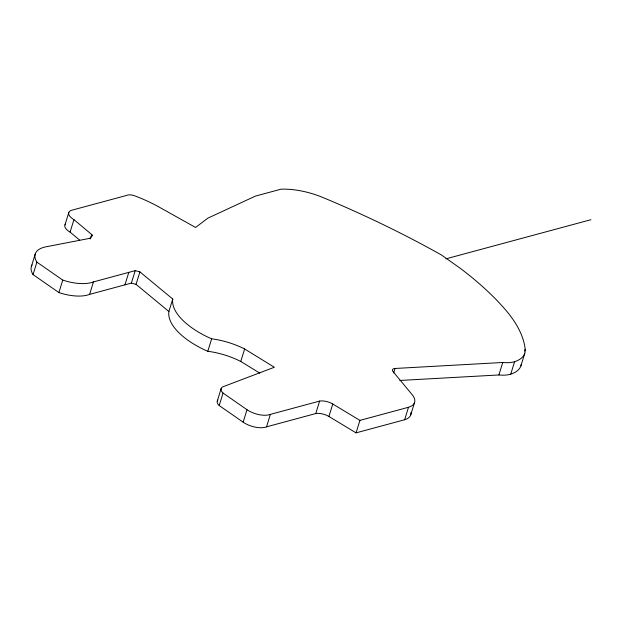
<?xml version="1.0" encoding="UTF-8"?>
<svg xmlns="http://www.w3.org/2000/svg" width="622" height="622" viewBox="0 0 622 622"><rect width="100%" height="100%" fill="white"/><g stroke="black" fill="none" stroke-linecap="round" stroke-linejoin="round"><path stroke-width="0.93" d="M31.427 266.34L35.283 253.869M259.755 373.122L240.768 361.452A47.972 21.482 17.2 0 0 207.802 351.282L204.172 349.696A65.839 29.475 17.2 0 1 168.889 311.513L136.055 284.355L131.366 283.103L89.599 294.385A32.251 14.438 17.2 0 1 58.896 292.565L33.044 274.605L36.908 262.134A35.019 15.682 17.2 0 1 46.02 246.802L90.726 238.164L89.949 238.21L92.616 235.45L92.227 234.96L73.94 219.636A12.868 5.761 17.2 0 1 71.989 210.166L126.608 195.425A7.495 3.359 17.2 0 1 134.717 195.837A89.871 40.243 17.2 0 1 160.289 207.732L195.588 227.465L207.756 218.198L255.331 196.124L281.035 189.181A51.719 23.162 17.2 0 1 323.121 197.586A581.679 260.455 17.2 0 1 441.464 254.989L460.124 268.199A296.935 132.952 17.2 0 1 505.297 309.577A180.777 80.946 17.2 0 1 525.17 349.269L524.618 351.057M64.968 224.884L68.832 212.413M79.702 240.146L70.076 232.107L73.94 219.636M58.896 292.565L62.752 280.087L36.908 262.134M90.322 238.926L91.706 234.471M89.599 294.385L93.463 281.914L135.231 270.632L139.919 271.884L172.753 299.042A65.839 29.475 17.2 0 0 208.036 337.225L211.667 338.811A47.972 21.482 17.2 0 1 244.633 348.981L274.349 367.252L222.676 386.892A12.199 5.458 17.2 0 0 221.3 390.686L221.587 391.269A12.199 5.458 17.2 0 0 223.049 393.065L247.012 409.711A16.289 7.293 17.2 0 0 270.383 414.369L319.622 401.081A10.799 4.836 17.2 0 1 332.778 404.012L359.92 420.386L408.498 407.27A26.085 11.678 17.2 0 0 412.199 394.729L393.353 371.948A5.886 2.636 17.2 0 1 395.024 368.473L502.755 362.478A25.401 11.375 17.2 0 0 514.588 361.677A46.106 20.643 17.2 0 0 525.17 349.269M124.944 284.845L128.801 272.366M131.366 283.103L135.231 270.632M136.055 284.355L139.919 271.884M168.889 311.513L172.753 299.042M207.802 351.282L211.667 338.811M217.303 401.003L221.168 388.525M410.924 412.433A26.085 11.678 17.2 0 1 404.642 419.749L356.064 432.858L328.914 416.483A10.799 4.836 17.2 0 0 315.758 413.552L266.527 426.847A16.289 7.293 17.2 0 1 243.148 422.183L219.193 405.536L223.049 393.065M240.768 361.452L244.633 348.981M243.148 422.183L247.012 409.711M266.527 426.847L270.383 414.369M315.758 413.552L319.622 401.081M328.914 416.483L332.778 404.012M356.064 432.858L359.92 420.386M393.648 372.928L395.024 368.473M404.642 419.749L408.498 407.27M410.761 414.781L414.625 402.31M399.822 380.462L498.891 374.957L502.755 362.478M498.891 374.957A25.401 11.375 17.2 0 0 510.732 374.156L514.588 361.677M520.941 365.697L524.805 353.226M445.881 258.861L590.9 219.706M219.193 405.536A12.199 5.458 17.2 0 1 217.731 403.748L217.436 403.157A12.199 5.458 17.2 0 1 217.863 400.101M33.044 274.605A35.019 15.682 17.2 0 1 32.072 264.933M70.076 232.107A12.868 5.761 17.2 0 1 65.411 224.169M521.244 364.43A46.106 20.643 17.2 0 1 510.732 374.156M93.463 281.914A32.251 14.438 17.2 0 1 62.752 280.087"/></g></svg>
